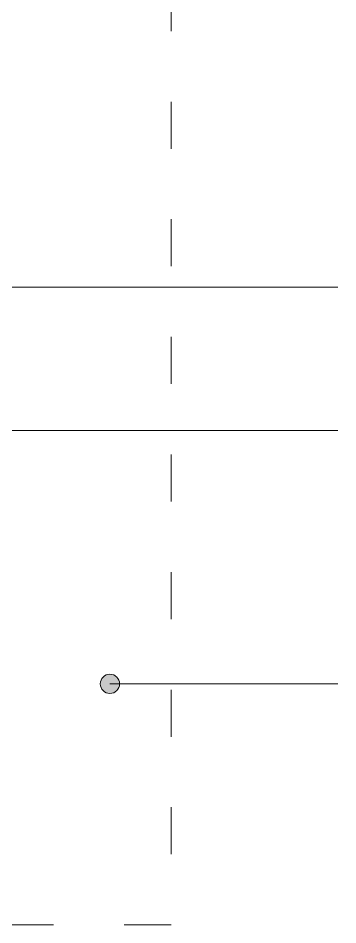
# Model space of a CAD drawing. Header units: millimetres. Extents: x 1734 to 22014, y 983 to 3953.
# Drawn here: x 10887.1 to 10968.5, y 1991.2 to 2222.5 of the extents above; entities that cross this region are included whole.
import ezdxf

# ---------------------------------------------------------------- set-up
doc = ezdxf.new("R2010")
doc.units = ezdxf.units.MM
doc.linetypes.add('ACAD_ISO03W100', pattern=[30, 12, -18])
doc.layers.add('LD_text', color=7, linetype='Continuous', lineweight=9)

# ---------------------------------------------------------------- blocks, each defined once
blk = doc.blocks.new('A$C4D103354')
at = {"layer": 'LD_text'}
blk.add_hatch(color=256, dxfattribs=at).paths.add_polyline_path([(0, 3.5, 1), (7, 3.5, 1)])
blk.add_circle((3.5, 3.5), 3.5, dxfattribs=at)

msp = doc.modelspace()

# ---------------------------------------------------------------- linework, layer by layer
at = {"layer": 'LD_text'}
for p, q in [((10775.194, 2153.829), (10968.55, 2153.829)), ((10827.22, 2117.293), (10968.55, 2117.293)), ((10910.472, 2052.646), (10968.55, 2052.646))]:
    msp.add_line(p, q, dxfattribs=at)
at = {"layer": 'LD_text', "linetype": 'ACAD_ISO03W100'}
msp.add_lwpolyline([(10456.372, 2471.157), (10926.06, 2471.157), (10926.06, 1991.157), (10456.372, 1991.157)], close=True, dxfattribs=at)

# ---------------------------------------------------------------- block references
at = {"layer": 'LD_text', "xscale": 0.7000000000007277, "yscale": 0.7000000000007277, "zscale": 0.7000000000007277}
msp.add_blockref('A$C4D103354', (10908.022, 2050.196), dxfattribs=at)

doc.saveas('drawing.dxf')
